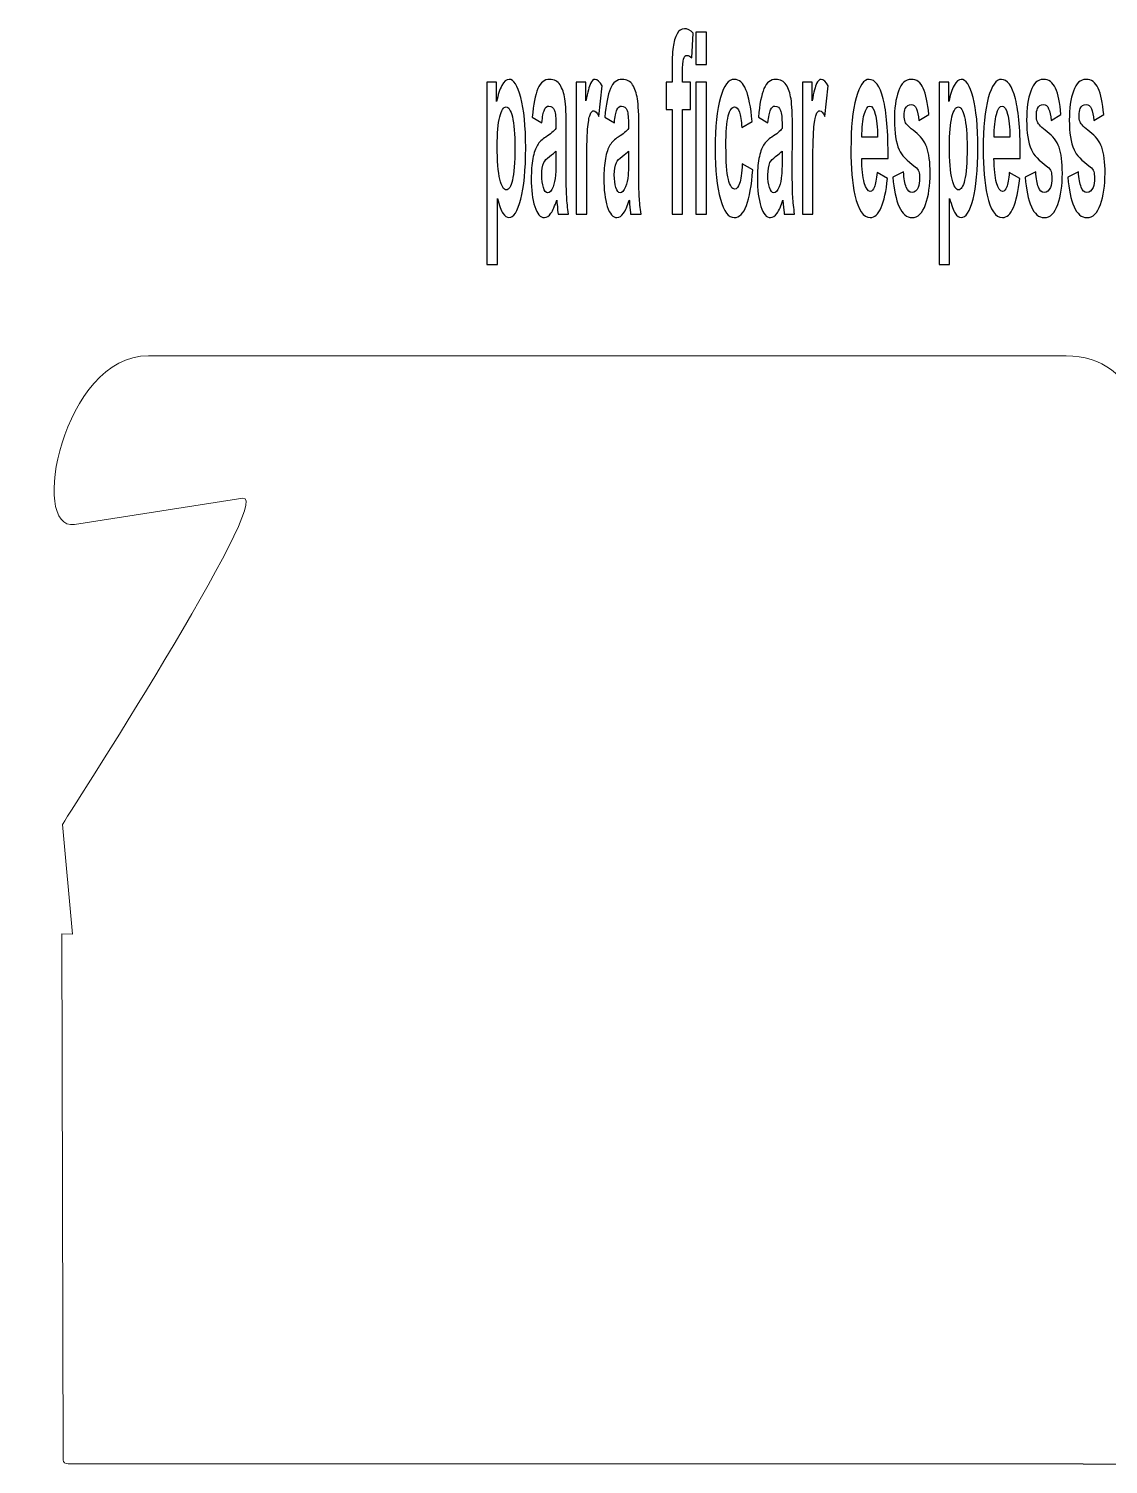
# Model space of a CAD drawing. Header units: millimetres. Extents: x -2444 to 3336, y -980 to 1690.
# Drawn here: x -1918 to -1577.1, y -67.5 to 385.9 of the extents above; entities that cross this region are included whole.
import ezdxf

# ---------------------------------------------------------------- set-up
doc = ezdxf.new("R2010")
doc.units = ezdxf.units.MM
doc.header["$MEASUREMENT"] = 0
doc.layers.add('Camada 1', color=7, linetype='Continuous')

msp = doc.modelspace()

# ---------------------------------------------------------------- linework, layer by layer
at = {"layer": 'Camada 1', "color": 242}
for points, knots in [([(-1716.71, 369.0158), (-1716.71, 369.0158), (-1714.8681, 369.0158), (-1714.8681, 369.0158), (-1714.8681, 369.0158), (-1714.8681, 369.0158), (-1714.8681, 372.165), (-1714.8681, 372.165), (-1714.8681, 372.165), (-1714.8681, 375.6759), (-1714.755, 378.3024), (-1714.5288, 380.031), (-1714.5288, 380.031), (-1714.3026, 381.7731), (-1713.8866, 383.1801), (-1713.2807, 384.2655), (-1713.2807, 384.2655), (-1712.6708, 385.351), (-1711.9033, 385.9004), (-1710.9743, 385.9004), (-1710.9743, 385.9004), (-1710.0251, 385.9004), (-1709.092, 385.418), (-1708.1791, 384.4531), (-1708.1791, 384.4531), (-1708.1791, 384.4531), (-1708.6033, 376.7345), (-1708.6033, 376.7345), (-1708.6033, 376.7345), (-1709.1445, 377.2169), (-1709.6656, 377.4581), (-1710.1665, 377.4581), (-1710.1665, 377.4581), (-1710.6592, 377.4581), (-1711.0106, 377.0829), (-1711.2247, 376.3325), (-1711.2247, 376.3325), (-1711.4388, 375.5821), (-1711.5479, 374.1348), (-1711.5479, 371.9907), (-1711.5479, 371.9907), (-1711.5479, 371.9907), (-1711.5479, 369.0158), (-1711.5479, 369.0158), (-1711.5479, 369.0158), (-1711.5479, 369.0158), (-1709.0516, 369.0158), (-1709.0516, 369.0158), (-1709.0516, 369.0158), (-1709.0516, 369.0158), (-1709.0516, 360.3324), (-1709.0516, 360.3324), (-1709.0516, 360.3324), (-1709.0516, 360.3324), (-1711.5479, 360.3324), (-1711.5479, 360.3324), (-1711.5479, 360.3324), (-1711.5479, 360.3324), (-1711.5479, 327.2869), (-1711.5479, 327.2869), (-1711.5479, 327.2869), (-1711.5479, 327.2869), (-1714.8681, 327.2869), (-1714.8681, 327.2869), (-1714.8681, 327.2869), (-1714.8681, 327.2869), (-1714.8681, 360.3324), (-1714.8681, 360.3324), (-1714.8681, 360.3324), (-1714.8681, 360.3324), (-1716.71, 360.3324), (-1716.71, 360.3324), (-1716.71, 360.3324), (-1716.71, 360.3324), (-1716.71, 369.0158), (-1716.71, 369.0158)], [0, 0, 0, 0, 0.05, 0.05, 0.05, 0.05, 0.1, 0.1, 0.1, 0.1, 0.15, 0.15, 0.15, 0.15, 0.2, 0.2, 0.2, 0.2, 0.25, 0.25, 0.25, 0.25, 0.3, 0.3, 0.3, 0.3, 0.35, 0.35, 0.35, 0.35, 0.4, 0.4, 0.4, 0.4, 0.45, 0.45, 0.45, 0.45, 0.5, 0.5, 0.5, 0.5, 0.55, 0.55, 0.55, 0.55, 0.6, 0.6, 0.6, 0.6, 0.65, 0.65, 0.65, 0.65, 0.7, 0.7, 0.7, 0.7, 0.75, 0.75, 0.75, 0.75, 0.8, 0.8, 0.8, 0.8, 0.85, 0.85, 0.85, 0.85, 0.9, 0.9, 0.9, 0.9, 1, 1, 1, 1]), ([(-1707.3067, 374.644), (-1707.3067, 374.644), (-1707.3067, 384.8552), (-1707.3067, 384.8552), (-1707.3067, 384.8552), (-1707.3067, 384.8552), (-1703.9864, 384.8552), (-1703.9864, 384.8552), (-1703.9864, 384.8552), (-1703.9864, 384.8552), (-1703.9864, 374.644), (-1703.9864, 374.644), (-1703.9864, 374.644), (-1703.9864, 374.644), (-1707.3067, 374.644), (-1707.3067, 374.644)], [0, 0, 0, 0, 0.2, 0.2, 0.2, 0.2, 0.4, 0.4, 0.4, 0.4, 0.6, 0.6, 0.6, 0.6, 1, 1, 1, 1]), ([(-1773.352, 369.0158), (-1773.352, 369.0158), (-1770.2499, 369.0158), (-1770.2499, 369.0158), (-1770.2499, 369.0158), (-1770.2499, 369.0158), (-1770.2499, 362.8919), (-1770.2499, 362.8919), (-1770.2499, 362.8919), (-1769.846, 364.9823), (-1769.3047, 366.6708), (-1768.618, 367.9706), (-1768.618, 367.9706), (-1767.9314, 369.2571), (-1767.168, 369.9003), (-1766.3319, 369.9003), (-1766.3319, 369.9003), (-1764.8737, 369.9003), (-1763.6337, 367.9974), (-1762.6158, 364.1917), (-1762.6158, 364.1917), (-1761.5979, 360.3994), (-1761.0889, 355.0928), (-1761.0889, 348.3122), (-1761.0889, 348.3122), (-1761.0889, 341.3306), (-1761.6019, 335.9168), (-1762.6279, 332.0441), (-1762.6279, 332.0441), (-1763.6538, 328.1713), (-1764.8979, 326.2417), (-1766.3601, 326.2417), (-1766.3601, 326.2417), (-1767.0549, 326.2417), (-1767.685, 326.6973), (-1768.2505, 327.6219), (-1768.2505, 327.6219), (-1768.8119, 328.5331), (-1769.4097, 330.101), (-1770.0318, 332.3255), (-1770.0318, 332.3255), (-1770.0318, 332.3255), (-1770.0318, 311.4476), (-1770.0318, 311.4476), (-1770.0318, 311.4476), (-1770.0318, 311.4476), (-1773.352, 311.4476), (-1773.352, 311.4476), (-1773.352, 311.4476), (-1773.352, 311.4476), (-1773.352, 369.0158), (-1773.352, 369.0158)], [0, 0, 0, 0, 0.07142857, 0.07142857, 0.07142857, 0.07142857, 0.14285714, 0.14285714, 0.14285714, 0.14285714, 0.21428571, 0.21428571, 0.21428571, 0.21428571, 0.28571429, 0.28571429, 0.28571429, 0.28571429, 0.35714286, 0.35714286, 0.35714286, 0.35714286, 0.42857143, 0.42857143, 0.42857143, 0.42857143, 0.5, 0.5, 0.5, 0.5, 0.57142857, 0.57142857, 0.57142857, 0.57142857, 0.64285714, 0.64285714, 0.64285714, 0.64285714, 0.71428571, 0.71428571, 0.71428571, 0.71428571, 0.78571429, 0.78571429, 0.78571429, 0.78571429, 0.85714286, 0.85714286, 0.85714286, 0.85714286, 1, 1, 1, 1]), ([(-1755.9793, 356.1514), (-1755.9793, 356.1514), (-1758.9845, 357.9203), (-1758.9845, 357.9203), (-1758.9845, 357.9203), (-1758.6452, 361.994), (-1758.0595, 365.0091), (-1757.2315, 366.9656), (-1757.2315, 366.9656), (-1756.4034, 368.922), (-1755.1715, 369.9003), (-1753.5396, 369.9003), (-1753.5396, 369.9003), (-1752.0572, 369.9003), (-1750.9505, 369.3241), (-1750.2234, 368.1582), (-1750.2234, 368.1582), (-1749.5004, 366.9924), (-1748.9874, 365.5183), (-1748.6926, 363.7227), (-1748.6926, 363.7227), (-1748.3977, 361.927), (-1748.2482, 358.6439), (-1748.2482, 353.8466), (-1748.2482, 353.8466), (-1748.2482, 353.8466), (-1748.2967, 340.9821), (-1748.2967, 340.9821), (-1748.2967, 340.9821), (-1748.2967, 337.3238), (-1748.2442, 334.6169), (-1748.1392, 332.8749), (-1748.1392, 332.8749), (-1748.0342, 331.1328), (-1747.8362, 329.2702), (-1747.5454, 327.2869), (-1747.5454, 327.2869), (-1747.5454, 327.2869), (-1750.8414, 327.2869), (-1750.8414, 327.2869), (-1750.8414, 327.2869), (-1750.9262, 328.0105), (-1751.0353, 329.0826), (-1751.1605, 330.503), (-1751.1605, 330.503), (-1751.213, 331.1596), (-1751.2534, 331.5884), (-1751.2776, 331.7894), (-1751.2776, 331.7894), (-1751.8431, 329.9402), (-1752.449, 328.5599), (-1753.0953, 327.6353), (-1753.0953, 327.6353), (-1753.7416, 326.7107), (-1754.4283, 326.2417), (-1755.1594, 326.2417), (-1755.1594, 326.2417), (-1756.4479, 326.2417), (-1757.4657, 327.4075), (-1758.209, 329.7392), (-1758.209, 329.7392), (-1758.9522, 332.0575), (-1759.3238, 335.0055), (-1759.3238, 338.5701), (-1759.3238, 338.5701), (-1759.3238, 340.9151), (-1759.1541, 343.019), (-1758.8149, 344.8683), (-1758.8149, 344.8683), (-1758.4755, 346.7041), (-1758.003, 348.1246), (-1757.389, 349.1028), (-1757.389, 349.1028), (-1756.7791, 350.081), (-1755.8985, 350.9387), (-1754.7473, 351.6757), (-1754.7473, 351.6757), (-1753.1963, 352.6405), (-1752.1178, 353.5517), (-1751.52, 354.3826), (-1751.52, 354.3826), (-1751.52, 354.3826), (-1751.52, 355.4948), (-1751.52, 355.4948), (-1751.52, 355.4948), (-1751.52, 357.6389), (-1751.6775, 359.1665), (-1751.9926, 360.0912), (-1751.9926, 360.0912), (-1752.3117, 361.0024), (-1752.9095, 361.458), (-1753.786, 361.458), (-1753.786, 361.458), (-1754.3798, 361.458), (-1754.8402, 361.0694), (-1755.1715, 360.2788), (-1755.1715, 360.2788), (-1755.5067, 359.5015), (-1755.7733, 358.1213), (-1755.9793, 356.1514)], [0, 0, 0, 0, 0.03846154, 0.03846154, 0.03846154, 0.03846154, 0.07692308, 0.07692308, 0.07692308, 0.07692308, 0.11538462, 0.11538462, 0.11538462, 0.11538462, 0.15384615, 0.15384615, 0.15384615, 0.15384615, 0.19230769, 0.19230769, 0.19230769, 0.19230769, 0.23076923, 0.23076923, 0.23076923, 0.23076923, 0.26923077, 0.26923077, 0.26923077, 0.26923077, 0.30769231, 0.30769231, 0.30769231, 0.30769231, 0.34615385, 0.34615385, 0.34615385, 0.34615385, 0.38461538, 0.38461538, 0.38461538, 0.38461538, 0.42307692, 0.42307692, 0.42307692, 0.42307692, 0.46153846, 0.46153846, 0.46153846, 0.46153846, 0.5, 0.5, 0.5, 0.5, 0.53846154, 0.53846154, 0.53846154, 0.53846154, 0.57692308, 0.57692308, 0.57692308, 0.57692308, 0.61538462, 0.61538462, 0.61538462, 0.61538462, 0.65384615, 0.65384615, 0.65384615, 0.65384615, 0.69230769, 0.69230769, 0.69230769, 0.69230769, 0.73076923, 0.73076923, 0.73076923, 0.73076923, 0.76923077, 0.76923077, 0.76923077, 0.76923077, 0.80769231, 0.80769231, 0.80769231, 0.80769231, 0.84615385, 0.84615385, 0.84615385, 0.84615385, 0.88461538, 0.88461538, 0.88461538, 0.88461538, 0.92307692, 0.92307692, 0.92307692, 0.92307692, 1, 1, 1, 1]), ([(-1741.7976, 327.2869), (-1741.7976, 327.2869), (-1745.1178, 327.2869), (-1745.1178, 327.2869), (-1745.1178, 327.2869), (-1745.1178, 327.2869), (-1745.1178, 369.0158), (-1745.1178, 369.0158), (-1745.1178, 369.0158), (-1745.1178, 369.0158), (-1742.04, 369.0158), (-1742.04, 369.0158), (-1742.04, 369.0158), (-1742.04, 369.0158), (-1742.04, 363.0929), (-1742.04, 363.0929), (-1742.04, 363.0929), (-1741.5108, 365.8935), (-1741.0342, 367.7294), (-1740.6101, 368.6004), (-1740.6101, 368.6004), (-1740.186, 369.4715), (-1739.7053, 369.9003), (-1739.1681, 369.9003), (-1739.1681, 369.9003), (-1738.4087, 369.9003), (-1737.6776, 369.2035), (-1736.9748, 367.8232), (-1736.9748, 367.8232), (-1736.9748, 367.8232), (-1738.0048, 358.2017), (-1738.0048, 358.2017), (-1738.0048, 358.2017), (-1738.5662, 359.4077), (-1739.0873, 360.0108), (-1739.5679, 360.0108), (-1739.5679, 360.0108), (-1740.0365, 360.0108), (-1740.4323, 359.5819), (-1740.7555, 358.7377), (-1740.7555, 358.7377), (-1741.0786, 357.8801), (-1741.3331, 356.3524), (-1741.5189, 354.128), (-1741.5189, 354.128), (-1741.7047, 351.9035), (-1741.7976, 347.2401), (-1741.7976, 340.1513), (-1741.7976, 340.1513), (-1741.7976, 340.1513), (-1741.7976, 327.2869), (-1741.7976, 327.2869)], [0, 0, 0, 0, 0.07142857, 0.07142857, 0.07142857, 0.07142857, 0.14285714, 0.14285714, 0.14285714, 0.14285714, 0.21428571, 0.21428571, 0.21428571, 0.21428571, 0.28571429, 0.28571429, 0.28571429, 0.28571429, 0.35714286, 0.35714286, 0.35714286, 0.35714286, 0.42857143, 0.42857143, 0.42857143, 0.42857143, 0.5, 0.5, 0.5, 0.5, 0.57142857, 0.57142857, 0.57142857, 0.57142857, 0.64285714, 0.64285714, 0.64285714, 0.64285714, 0.71428571, 0.71428571, 0.71428571, 0.71428571, 0.78571429, 0.78571429, 0.78571429, 0.78571429, 0.85714286, 0.85714286, 0.85714286, 0.85714286, 1, 1, 1, 1]), ([(-1733.0688, 356.1514), (-1733.0688, 356.1514), (-1736.074, 357.9203), (-1736.074, 357.9203), (-1736.074, 357.9203), (-1735.7347, 361.994), (-1735.1491, 365.0091), (-1734.321, 366.9656), (-1734.321, 366.9656), (-1733.493, 368.922), (-1732.261, 369.9003), (-1730.6292, 369.9003), (-1730.6292, 369.9003), (-1729.1467, 369.9003), (-1728.04, 369.3241), (-1727.3129, 368.1582), (-1727.3129, 368.1582), (-1726.5899, 366.9924), (-1726.0769, 365.5183), (-1725.7821, 363.7227), (-1725.7821, 363.7227), (-1725.4872, 361.927), (-1725.3378, 358.6439), (-1725.3378, 353.8466), (-1725.3378, 353.8466), (-1725.3378, 353.8466), (-1725.3862, 340.9821), (-1725.3862, 340.9821), (-1725.3862, 340.9821), (-1725.3862, 337.3238), (-1725.3337, 334.6169), (-1725.2287, 332.8749), (-1725.2287, 332.8749), (-1725.1237, 331.1328), (-1724.9258, 329.2702), (-1724.6349, 327.2869), (-1724.6349, 327.2869), (-1724.6349, 327.2869), (-1727.9309, 327.2869), (-1727.9309, 327.2869), (-1727.9309, 327.2869), (-1728.0158, 328.0105), (-1728.1248, 329.0826), (-1728.25, 330.503), (-1728.25, 330.503), (-1728.3025, 331.1596), (-1728.3429, 331.5884), (-1728.3672, 331.7894), (-1728.3672, 331.7894), (-1728.9327, 329.9402), (-1729.5386, 328.5599), (-1730.1848, 327.6353), (-1730.1848, 327.6353), (-1730.8311, 326.7107), (-1731.5178, 326.2417), (-1732.2489, 326.2417), (-1732.2489, 326.2417), (-1733.5374, 326.2417), (-1734.5553, 327.4075), (-1735.2985, 329.7392), (-1735.2985, 329.7392), (-1736.0417, 332.0575), (-1736.4133, 335.0055), (-1736.4133, 338.5701), (-1736.4133, 338.5701), (-1736.4133, 340.9151), (-1736.2437, 343.019), (-1735.9044, 344.8683), (-1735.9044, 344.8683), (-1735.5651, 346.7041), (-1735.0925, 348.1246), (-1734.4785, 349.1028), (-1734.4785, 349.1028), (-1733.8686, 350.081), (-1732.988, 350.9387), (-1731.8369, 351.6757), (-1731.8369, 351.6757), (-1730.2858, 352.6405), (-1729.2073, 353.5517), (-1728.6095, 354.3826), (-1728.6095, 354.3826), (-1728.6095, 354.3826), (-1728.6095, 355.4948), (-1728.6095, 355.4948), (-1728.6095, 355.4948), (-1728.6095, 357.6389), (-1728.7671, 359.1665), (-1729.0821, 360.0912), (-1729.0821, 360.0912), (-1729.4012, 361.0024), (-1729.999, 361.458), (-1730.8755, 361.458), (-1730.8755, 361.458), (-1731.4693, 361.458), (-1731.9298, 361.0694), (-1732.261, 360.2788), (-1732.261, 360.2788), (-1732.5963, 359.5015), (-1732.8628, 358.1213), (-1733.0688, 356.1514)], [0, 0, 0, 0, 0.03846154, 0.03846154, 0.03846154, 0.03846154, 0.07692308, 0.07692308, 0.07692308, 0.07692308, 0.11538462, 0.11538462, 0.11538462, 0.11538462, 0.15384615, 0.15384615, 0.15384615, 0.15384615, 0.19230769, 0.19230769, 0.19230769, 0.19230769, 0.23076923, 0.23076923, 0.23076923, 0.23076923, 0.26923077, 0.26923077, 0.26923077, 0.26923077, 0.30769231, 0.30769231, 0.30769231, 0.30769231, 0.34615385, 0.34615385, 0.34615385, 0.34615385, 0.38461538, 0.38461538, 0.38461538, 0.38461538, 0.42307692, 0.42307692, 0.42307692, 0.42307692, 0.46153846, 0.46153846, 0.46153846, 0.46153846, 0.5, 0.5, 0.5, 0.5, 0.53846154, 0.53846154, 0.53846154, 0.53846154, 0.57692308, 0.57692308, 0.57692308, 0.57692308, 0.61538462, 0.61538462, 0.61538462, 0.61538462, 0.65384615, 0.65384615, 0.65384615, 0.65384615, 0.69230769, 0.69230769, 0.69230769, 0.69230769, 0.73076923, 0.73076923, 0.73076923, 0.73076923, 0.76923077, 0.76923077, 0.76923077, 0.76923077, 0.80769231, 0.80769231, 0.80769231, 0.80769231, 0.84615385, 0.84615385, 0.84615385, 0.84615385, 0.88461538, 0.88461538, 0.88461538, 0.88461538, 0.92307692, 0.92307692, 0.92307692, 0.92307692, 1, 1, 1, 1]), ([(-1707.3067, 327.2869), (-1707.3067, 327.2869), (-1707.3067, 369.0158), (-1707.3067, 369.0158), (-1707.3067, 369.0158), (-1707.3067, 369.0158), (-1703.9864, 369.0158), (-1703.9864, 369.0158), (-1703.9864, 369.0158), (-1703.9864, 369.0158), (-1703.9864, 327.2869), (-1703.9864, 327.2869), (-1703.9864, 327.2869), (-1703.9864, 327.2869), (-1707.3067, 327.2869), (-1707.3067, 327.2869)], [0, 0, 0, 0, 0.2, 0.2, 0.2, 0.2, 0.4, 0.4, 0.4, 0.4, 0.6, 0.6, 0.6, 0.6, 1, 1, 1, 1]), ([(-1689.5704, 356.6338), (-1689.5704, 356.6338), (-1692.8422, 354.7042), (-1692.8422, 354.7042), (-1692.8422, 354.7042), (-1692.9513, 356.8617), (-1693.2017, 358.4831), (-1693.5935, 359.5819), (-1693.5935, 359.5819), (-1693.9853, 360.6674), (-1694.4902, 361.2168), (-1695.1122, 361.2168), (-1695.1122, 361.2168), (-1695.9403, 361.2168), (-1696.6027, 360.2654), (-1697.0955, 358.3625), (-1697.0955, 358.3625), (-1697.5883, 356.4596), (-1697.8347, 353.2837), (-1697.8347, 348.8214), (-1697.8347, 348.8214), (-1697.8347, 343.8632), (-1697.5843, 340.3657), (-1697.0834, 338.3155), (-1697.0834, 338.3155), (-1696.5825, 336.2652), (-1695.912, 335.2468), (-1695.0719, 335.2468), (-1695.0719, 335.2468), (-1694.4418, 335.2468), (-1693.9247, 335.8498), (-1693.5248, 337.0424), (-1693.5248, 337.0424), (-1693.1209, 338.2351), (-1692.8382, 340.2853), (-1692.6726, 343.2066), (-1692.6726, 343.2066), (-1692.6726, 343.2066), (-1689.4008, 341.3574), (-1689.4008, 341.3574), (-1689.4008, 341.3574), (-1689.7401, 336.3724), (-1690.3904, 332.6069), (-1691.3517, 330.0608), (-1691.3517, 330.0608), (-1692.3131, 327.5147), (-1693.6016, 326.2417), (-1695.2213, 326.2417), (-1695.2213, 326.2417), (-1697.0551, 326.2417), (-1698.5214, 328.1713), (-1699.6119, 332.0173), (-1699.6119, 332.0173), (-1700.7066, 335.8766), (-1701.2519, 341.21), (-1701.2519, 348.0308), (-1701.2519, 348.0308), (-1701.2519, 354.932), (-1700.7025, 360.2922), (-1699.6079, 364.1381), (-1699.6079, 364.1381), (-1698.5133, 367.984), (-1697.0309, 369.9003), (-1695.1607, 369.9003), (-1695.1607, 369.9003), (-1693.6339, 369.9003), (-1692.4181, 368.8014), (-1691.5133, 366.6172), (-1691.5133, 366.6172), (-1690.6125, 364.4329), (-1689.9663, 361.1096), (-1689.5704, 356.6338)], [0, 0, 0, 0, 0.05263158, 0.05263158, 0.05263158, 0.05263158, 0.10526316, 0.10526316, 0.10526316, 0.10526316, 0.15789474, 0.15789474, 0.15789474, 0.15789474, 0.21052632, 0.21052632, 0.21052632, 0.21052632, 0.26315789, 0.26315789, 0.26315789, 0.26315789, 0.31578947, 0.31578947, 0.31578947, 0.31578947, 0.36842105, 0.36842105, 0.36842105, 0.36842105, 0.42105263, 0.42105263, 0.42105263, 0.42105263, 0.47368421, 0.47368421, 0.47368421, 0.47368421, 0.52631579, 0.52631579, 0.52631579, 0.52631579, 0.57894737, 0.57894737, 0.57894737, 0.57894737, 0.63157895, 0.63157895, 0.63157895, 0.63157895, 0.68421053, 0.68421053, 0.68421053, 0.68421053, 0.73684211, 0.73684211, 0.73684211, 0.73684211, 0.78947368, 0.78947368, 0.78947368, 0.78947368, 0.84210526, 0.84210526, 0.84210526, 0.84210526, 0.89473684, 0.89473684, 0.89473684, 0.89473684, 1, 1, 1, 1]), ([(-1684.5739, 356.1514), (-1684.5739, 356.1514), (-1687.5791, 357.9203), (-1687.5791, 357.9203), (-1687.5791, 357.9203), (-1687.2398, 361.994), (-1686.6541, 365.0091), (-1685.8261, 366.9656), (-1685.8261, 366.9656), (-1684.998, 368.922), (-1683.7661, 369.9003), (-1682.1342, 369.9003), (-1682.1342, 369.9003), (-1680.6518, 369.9003), (-1679.5451, 369.3241), (-1678.818, 368.1582), (-1678.818, 368.1582), (-1678.095, 366.9924), (-1677.582, 365.5183), (-1677.2872, 363.7227), (-1677.2872, 363.7227), (-1676.9923, 361.927), (-1676.8428, 358.6439), (-1676.8428, 353.8466), (-1676.8428, 353.8466), (-1676.8428, 353.8466), (-1676.8913, 340.9821), (-1676.8913, 340.9821), (-1676.8913, 340.9821), (-1676.8913, 337.3238), (-1676.8388, 334.6169), (-1676.7338, 332.8749), (-1676.7338, 332.8749), (-1676.6288, 331.1328), (-1676.4309, 329.2702), (-1676.14, 327.2869), (-1676.14, 327.2869), (-1676.14, 327.2869), (-1679.436, 327.2869), (-1679.436, 327.2869), (-1679.436, 327.2869), (-1679.5209, 328.0105), (-1679.6299, 329.0826), (-1679.7551, 330.503), (-1679.7551, 330.503), (-1679.8076, 331.1596), (-1679.848, 331.5884), (-1679.8723, 331.7894), (-1679.8723, 331.7894), (-1680.4378, 329.9402), (-1681.0437, 328.5599), (-1681.6899, 327.6353), (-1681.6899, 327.6353), (-1682.3362, 326.7107), (-1683.0229, 326.2417), (-1683.754, 326.2417), (-1683.754, 326.2417), (-1685.0425, 326.2417), (-1686.0604, 327.4075), (-1686.8036, 329.7392), (-1686.8036, 329.7392), (-1687.5468, 332.0575), (-1687.9184, 335.0055), (-1687.9184, 338.5701), (-1687.9184, 338.5701), (-1687.9184, 340.9151), (-1687.7488, 343.019), (-1687.4095, 344.8683), (-1687.4095, 344.8683), (-1687.0702, 346.7041), (-1686.5976, 348.1246), (-1685.9836, 349.1028), (-1685.9836, 349.1028), (-1685.3737, 350.081), (-1684.4931, 350.9387), (-1683.342, 351.6757), (-1683.342, 351.6757), (-1681.7909, 352.6405), (-1680.7124, 353.5517), (-1680.1146, 354.3826), (-1680.1146, 354.3826), (-1680.1146, 354.3826), (-1680.1146, 355.4948), (-1680.1146, 355.4948), (-1680.1146, 355.4948), (-1680.1146, 357.6389), (-1680.2722, 359.1665), (-1680.5872, 360.0912), (-1680.5872, 360.0912), (-1680.9063, 361.0024), (-1681.5041, 361.458), (-1682.3806, 361.458), (-1682.3806, 361.458), (-1682.9744, 361.458), (-1683.4349, 361.0694), (-1683.7661, 360.2788), (-1683.7661, 360.2788), (-1684.1013, 359.5015), (-1684.3679, 358.1213), (-1684.5739, 356.1514)], [0, 0, 0, 0, 0.03846154, 0.03846154, 0.03846154, 0.03846154, 0.07692308, 0.07692308, 0.07692308, 0.07692308, 0.11538462, 0.11538462, 0.11538462, 0.11538462, 0.15384615, 0.15384615, 0.15384615, 0.15384615, 0.19230769, 0.19230769, 0.19230769, 0.19230769, 0.23076923, 0.23076923, 0.23076923, 0.23076923, 0.26923077, 0.26923077, 0.26923077, 0.26923077, 0.30769231, 0.30769231, 0.30769231, 0.30769231, 0.34615385, 0.34615385, 0.34615385, 0.34615385, 0.38461538, 0.38461538, 0.38461538, 0.38461538, 0.42307692, 0.42307692, 0.42307692, 0.42307692, 0.46153846, 0.46153846, 0.46153846, 0.46153846, 0.5, 0.5, 0.5, 0.5, 0.53846154, 0.53846154, 0.53846154, 0.53846154, 0.57692308, 0.57692308, 0.57692308, 0.57692308, 0.61538462, 0.61538462, 0.61538462, 0.61538462, 0.65384615, 0.65384615, 0.65384615, 0.65384615, 0.69230769, 0.69230769, 0.69230769, 0.69230769, 0.73076923, 0.73076923, 0.73076923, 0.73076923, 0.76923077, 0.76923077, 0.76923077, 0.76923077, 0.80769231, 0.80769231, 0.80769231, 0.80769231, 0.84615385, 0.84615385, 0.84615385, 0.84615385, 0.88461538, 0.88461538, 0.88461538, 0.88461538, 0.92307692, 0.92307692, 0.92307692, 0.92307692, 1, 1, 1, 1]), ([(-1670.3922, 327.2869), (-1670.3922, 327.2869), (-1673.7125, 327.2869), (-1673.7125, 327.2869), (-1673.7125, 327.2869), (-1673.7125, 327.2869), (-1673.7125, 369.0158), (-1673.7125, 369.0158), (-1673.7125, 369.0158), (-1673.7125, 369.0158), (-1670.6346, 369.0158), (-1670.6346, 369.0158), (-1670.6346, 369.0158), (-1670.6346, 369.0158), (-1670.6346, 363.0929), (-1670.6346, 363.0929), (-1670.6346, 363.0929), (-1670.1054, 365.8935), (-1669.6288, 367.7294), (-1669.2047, 368.6004), (-1669.2047, 368.6004), (-1668.7806, 369.4715), (-1668.2999, 369.9003), (-1667.7627, 369.9003), (-1667.7627, 369.9003), (-1667.0033, 369.9003), (-1666.2722, 369.2035), (-1665.5694, 367.8232), (-1665.5694, 367.8232), (-1665.5694, 367.8232), (-1666.5994, 358.2017), (-1666.5994, 358.2017), (-1666.5994, 358.2017), (-1667.1608, 359.4077), (-1667.6819, 360.0108), (-1668.1626, 360.0108), (-1668.1626, 360.0108), (-1668.6311, 360.0108), (-1669.027, 359.5819), (-1669.3501, 358.7377), (-1669.3501, 358.7377), (-1669.6732, 357.8801), (-1669.9277, 356.3524), (-1670.1135, 354.128), (-1670.1135, 354.128), (-1670.2993, 351.9035), (-1670.3922, 347.2401), (-1670.3922, 340.1513), (-1670.3922, 340.1513), (-1670.3922, 340.1513), (-1670.3922, 327.2869), (-1670.3922, 327.2869)], [0, 0, 0, 0, 0.07142857, 0.07142857, 0.07142857, 0.07142857, 0.14285714, 0.14285714, 0.14285714, 0.14285714, 0.21428571, 0.21428571, 0.21428571, 0.21428571, 0.28571429, 0.28571429, 0.28571429, 0.28571429, 0.35714286, 0.35714286, 0.35714286, 0.35714286, 0.42857143, 0.42857143, 0.42857143, 0.42857143, 0.5, 0.5, 0.5, 0.5, 0.57142857, 0.57142857, 0.57142857, 0.57142857, 0.64285714, 0.64285714, 0.64285714, 0.64285714, 0.71428571, 0.71428571, 0.71428571, 0.71428571, 0.78571429, 0.78571429, 0.78571429, 0.78571429, 0.85714286, 0.85714286, 0.85714286, 0.85714286, 1, 1, 1, 1]), ([(-1650.1315, 340.4729), (-1650.1315, 340.4729), (-1646.8112, 338.6237), (-1646.8112, 338.6237), (-1646.8112, 338.6237), (-1647.2353, 334.5901), (-1647.9099, 331.5214), (-1648.8268, 329.4042), (-1648.8268, 329.4042), (-1649.7478, 327.3003), (-1650.8989, 326.2417), (-1652.2763, 326.2417), (-1652.2763, 326.2417), (-1654.4615, 326.2417), (-1656.0813, 328.6135), (-1657.1274, 333.3573), (-1657.1274, 333.3573), (-1657.9555, 337.163), (-1658.3715, 341.9604), (-1658.3715, 347.7628), (-1658.3715, 347.7628), (-1658.3715, 354.6774), (-1657.8262, 360.1046), (-1656.7396, 364.0175), (-1656.7396, 364.0175), (-1655.6531, 367.9438), (-1654.2757, 369.9003), (-1652.6116, 369.9003), (-1652.6116, 369.9003), (-1650.7454, 369.9003), (-1649.2711, 367.85), (-1648.1886, 363.7495), (-1648.1886, 363.7495), (-1647.1101, 359.6489), (-1646.5931, 353.3641), (-1646.6416, 344.8951), (-1646.6416, 344.8951), (-1646.6416, 344.8951), (-1654.9543, 344.8951), (-1654.9543, 344.8951), (-1654.9543, 344.8951), (-1654.9301, 341.6254), (-1654.6635, 339.0793), (-1654.1505, 337.2568), (-1654.1505, 337.2568), (-1653.6416, 335.4344), (-1653.0034, 334.5231), (-1652.244, 334.5231), (-1652.244, 334.5231), (-1651.7229, 334.5231), (-1651.2867, 334.9921), (-1650.9353, 335.9302), (-1650.9353, 335.9302), (-1650.5798, 336.8682), (-1650.3133, 338.3825), (-1650.1315, 340.4729)], [0, 0, 0, 0, 0.06666667, 0.06666667, 0.06666667, 0.06666667, 0.13333333, 0.13333333, 0.13333333, 0.13333333, 0.2, 0.2, 0.2, 0.2, 0.26666667, 0.26666667, 0.26666667, 0.26666667, 0.33333333, 0.33333333, 0.33333333, 0.33333333, 0.4, 0.4, 0.4, 0.4, 0.46666667, 0.46666667, 0.46666667, 0.46666667, 0.53333333, 0.53333333, 0.53333333, 0.53333333, 0.6, 0.6, 0.6, 0.6, 0.66666667, 0.66666667, 0.66666667, 0.66666667, 0.73333333, 0.73333333, 0.73333333, 0.73333333, 0.8, 0.8, 0.8, 0.8, 0.86666667, 0.86666667, 0.86666667, 0.86666667, 1, 1, 1, 1]), ([(-1645.1107, 339.0257), (-1645.1107, 339.0257), (-1641.7663, 340.7141), (-1641.7663, 340.7141), (-1641.7663, 340.7141), (-1641.6249, 338.5835), (-1641.3381, 336.962), (-1640.9019, 335.8632), (-1640.9019, 335.8632), (-1640.4696, 334.7509), (-1639.8597, 334.2015), (-1639.0802, 334.2015), (-1639.0802, 334.2015), (-1638.2198, 334.2015), (-1637.5735, 334.7241), (-1637.1373, 335.7694), (-1637.1373, 335.7694), (-1636.8465, 336.5064), (-1636.7011, 337.498), (-1636.7011, 338.7309), (-1636.7011, 338.7309), (-1636.7011, 339.5617), (-1636.7818, 340.2585), (-1636.9394, 340.8079), (-1636.9394, 340.8079), (-1637.105, 341.3306), (-1637.4766, 341.8264), (-1638.0502, 342.2686), (-1638.0502, 342.2686), (-1640.7363, 344.2384), (-1642.4368, 346.0341), (-1643.1557, 347.6556), (-1643.1557, 347.6556), (-1644.1534, 349.9202), (-1644.6503, 353.0559), (-1644.6503, 357.0627), (-1644.6503, 357.0627), (-1644.6503, 360.6942), (-1644.218, 363.7361), (-1643.3577, 366.2018), (-1643.3577, 366.2018), (-1642.4974, 368.6674), (-1641.1644, 369.9003), (-1639.3589, 369.9003), (-1639.3589, 369.9003), (-1637.6382, 369.9003), (-1636.3577, 368.9622), (-1635.5216, 367.0996), (-1635.5216, 367.0996), (-1634.6855, 365.2235), (-1634.1079, 362.463), (-1633.7928, 358.8047), (-1633.7928, 358.8047), (-1633.7928, 358.8047), (-1636.9192, 356.8751), (-1636.9192, 356.8751), (-1636.9192, 356.8751), (-1637.0525, 358.5099), (-1637.311, 359.7696), (-1637.6866, 360.6406), (-1637.6866, 360.6406), (-1638.0623, 361.5116), (-1638.5995, 361.9404), (-1639.2983, 361.9404), (-1639.2983, 361.9404), (-1640.1788, 361.9404), (-1640.809, 361.5384), (-1641.1927, 360.721), (-1641.1927, 360.721), (-1641.4471, 360.1448), (-1641.5724, 359.3943), (-1641.5724, 358.4831), (-1641.5724, 358.4831), (-1641.5724, 357.6925), (-1641.4633, 357.0225), (-1641.2411, 356.473), (-1641.2411, 356.473), (-1640.9382, 355.736), (-1639.9001, 354.7042), (-1638.1229, 353.3641), (-1638.1229, 353.3641), (-1636.3456, 352.0241), (-1635.1056, 350.3892), (-1634.4027, 348.4462), (-1634.4027, 348.4462), (-1633.704, 346.4897), (-1633.3566, 343.7426), (-1633.3566, 340.2317), (-1633.3566, 340.2317), (-1633.3566, 336.4126), (-1633.8372, 333.1161), (-1634.8026, 330.369), (-1634.8026, 330.369), (-1635.764, 327.6219), (-1637.1898, 326.2417), (-1639.0802, 326.2417), (-1639.0802, 326.2417), (-1640.7928, 326.2417), (-1642.15, 327.3941), (-1643.1517, 329.6856), (-1643.1517, 329.6856), (-1644.1494, 331.9771), (-1644.8037, 335.086), (-1645.1107, 339.0257)], [0, 0, 0, 0, 0.03703704, 0.03703704, 0.03703704, 0.03703704, 0.07407407, 0.07407407, 0.07407407, 0.07407407, 0.11111111, 0.11111111, 0.11111111, 0.11111111, 0.14814815, 0.14814815, 0.14814815, 0.14814815, 0.18518519, 0.18518519, 0.18518519, 0.18518519, 0.22222222, 0.22222222, 0.22222222, 0.22222222, 0.25925926, 0.25925926, 0.25925926, 0.25925926, 0.2962963, 0.2962963, 0.2962963, 0.2962963, 0.33333333, 0.33333333, 0.33333333, 0.33333333, 0.37037037, 0.37037037, 0.37037037, 0.37037037, 0.40740741, 0.40740741, 0.40740741, 0.40740741, 0.44444444, 0.44444444, 0.44444444, 0.44444444, 0.48148148, 0.48148148, 0.48148148, 0.48148148, 0.51851852, 0.51851852, 0.51851852, 0.51851852, 0.55555556, 0.55555556, 0.55555556, 0.55555556, 0.59259259, 0.59259259, 0.59259259, 0.59259259, 0.62962963, 0.62962963, 0.62962963, 0.62962963, 0.66666667, 0.66666667, 0.66666667, 0.66666667, 0.7037037, 0.7037037, 0.7037037, 0.7037037, 0.74074074, 0.74074074, 0.74074074, 0.74074074, 0.77777778, 0.77777778, 0.77777778, 0.77777778, 0.81481481, 0.81481481, 0.81481481, 0.81481481, 0.85185185, 0.85185185, 0.85185185, 0.85185185, 0.88888889, 0.88888889, 0.88888889, 0.88888889, 0.92592593, 0.92592593, 0.92592593, 0.92592593, 1, 1, 1, 1]), ([(-1630.5413, 369.0158), (-1630.5413, 369.0158), (-1627.4391, 369.0158), (-1627.4391, 369.0158), (-1627.4391, 369.0158), (-1627.4391, 369.0158), (-1627.4391, 362.8919), (-1627.4391, 362.8919), (-1627.4391, 362.8919), (-1627.0352, 364.9823), (-1626.494, 366.6708), (-1625.8073, 367.9706), (-1625.8073, 367.9706), (-1625.1206, 369.2571), (-1624.3572, 369.9003), (-1623.5211, 369.9003), (-1623.5211, 369.9003), (-1622.0629, 369.9003), (-1620.8229, 367.9974), (-1619.805, 364.1917), (-1619.805, 364.1917), (-1618.7871, 360.3994), (-1618.2782, 355.0928), (-1618.2782, 348.3122), (-1618.2782, 348.3122), (-1618.2782, 341.3306), (-1618.7912, 335.9168), (-1619.8171, 332.0441), (-1619.8171, 332.0441), (-1620.8431, 328.1713), (-1622.0872, 326.2417), (-1623.5494, 326.2417), (-1623.5494, 326.2417), (-1624.2441, 326.2417), (-1624.8742, 326.6973), (-1625.4397, 327.6219), (-1625.4397, 327.6219), (-1626.0012, 328.5331), (-1626.599, 330.101), (-1627.221, 332.3255), (-1627.221, 332.3255), (-1627.221, 332.3255), (-1627.221, 311.4476), (-1627.221, 311.4476), (-1627.221, 311.4476), (-1627.221, 311.4476), (-1630.5413, 311.4476), (-1630.5413, 311.4476), (-1630.5413, 311.4476), (-1630.5413, 311.4476), (-1630.5413, 369.0158), (-1630.5413, 369.0158)], [0, 0, 0, 0, 0.07142857, 0.07142857, 0.07142857, 0.07142857, 0.14285714, 0.14285714, 0.14285714, 0.14285714, 0.21428571, 0.21428571, 0.21428571, 0.21428571, 0.28571429, 0.28571429, 0.28571429, 0.28571429, 0.35714286, 0.35714286, 0.35714286, 0.35714286, 0.42857143, 0.42857143, 0.42857143, 0.42857143, 0.5, 0.5, 0.5, 0.5, 0.57142857, 0.57142857, 0.57142857, 0.57142857, 0.64285714, 0.64285714, 0.64285714, 0.64285714, 0.71428571, 0.71428571, 0.71428571, 0.71428571, 0.78571429, 0.78571429, 0.78571429, 0.78571429, 0.85714286, 0.85714286, 0.85714286, 0.85714286, 1, 1, 1, 1]), ([(-1608.3699, 340.4729), (-1608.3699, 340.4729), (-1605.0497, 338.6237), (-1605.0497, 338.6237), (-1605.0497, 338.6237), (-1605.4738, 334.5901), (-1606.1484, 331.5214), (-1607.0653, 329.4042), (-1607.0653, 329.4042), (-1607.9862, 327.3003), (-1609.1374, 326.2417), (-1610.5148, 326.2417), (-1610.5148, 326.2417), (-1612.7, 326.2417), (-1614.3197, 328.6135), (-1615.3659, 333.3573), (-1615.3659, 333.3573), (-1616.1939, 337.163), (-1616.61, 341.9604), (-1616.61, 347.7628), (-1616.61, 347.7628), (-1616.61, 354.6774), (-1616.0647, 360.1046), (-1614.9781, 364.0175), (-1614.9781, 364.0175), (-1613.8916, 367.9438), (-1612.5142, 369.9003), (-1610.85, 369.9003), (-1610.85, 369.9003), (-1608.9839, 369.9003), (-1607.5096, 367.85), (-1606.4271, 363.7495), (-1606.4271, 363.7495), (-1605.3486, 359.6489), (-1604.8316, 353.3641), (-1604.8801, 344.8951), (-1604.8801, 344.8951), (-1604.8801, 344.8951), (-1613.1928, 344.8951), (-1613.1928, 344.8951), (-1613.1928, 344.8951), (-1613.1685, 341.6254), (-1612.902, 339.0793), (-1612.389, 337.2568), (-1612.389, 337.2568), (-1611.88, 335.4344), (-1611.2418, 334.5231), (-1610.4825, 334.5231), (-1610.4825, 334.5231), (-1609.9614, 334.5231), (-1609.5252, 334.9921), (-1609.1737, 335.9302), (-1609.1737, 335.9302), (-1608.8183, 336.8682), (-1608.5517, 338.3825), (-1608.3699, 340.4729)], [0, 0, 0, 0, 0.06666667, 0.06666667, 0.06666667, 0.06666667, 0.13333333, 0.13333333, 0.13333333, 0.13333333, 0.2, 0.2, 0.2, 0.2, 0.26666667, 0.26666667, 0.26666667, 0.26666667, 0.33333333, 0.33333333, 0.33333333, 0.33333333, 0.4, 0.4, 0.4, 0.4, 0.46666667, 0.46666667, 0.46666667, 0.46666667, 0.53333333, 0.53333333, 0.53333333, 0.53333333, 0.6, 0.6, 0.6, 0.6, 0.66666667, 0.66666667, 0.66666667, 0.66666667, 0.73333333, 0.73333333, 0.73333333, 0.73333333, 0.8, 0.8, 0.8, 0.8, 0.86666667, 0.86666667, 0.86666667, 0.86666667, 1, 1, 1, 1]), ([(-1603.3492, 339.0257), (-1603.3492, 339.0257), (-1600.0047, 340.7141), (-1600.0047, 340.7141), (-1600.0047, 340.7141), (-1599.8634, 338.5835), (-1599.5766, 336.962), (-1599.1403, 335.8632), (-1599.1403, 335.8632), (-1598.7081, 334.7509), (-1598.0982, 334.2015), (-1597.3186, 334.2015), (-1597.3186, 334.2015), (-1596.4583, 334.2015), (-1595.812, 334.7241), (-1595.3758, 335.7694), (-1595.3758, 335.7694), (-1595.085, 336.5064), (-1594.9395, 337.498), (-1594.9395, 338.7309), (-1594.9395, 338.7309), (-1594.9395, 339.5617), (-1595.0203, 340.2585), (-1595.1779, 340.8079), (-1595.1779, 340.8079), (-1595.3435, 341.3306), (-1595.7151, 341.8264), (-1596.2886, 342.2686), (-1596.2886, 342.2686), (-1598.9747, 344.2384), (-1600.6752, 346.0341), (-1601.3942, 347.6556), (-1601.3942, 347.6556), (-1602.3919, 349.9202), (-1602.8887, 353.0559), (-1602.8887, 357.0627), (-1602.8887, 357.0627), (-1602.8887, 360.6942), (-1602.4565, 363.7361), (-1601.5962, 366.2018), (-1601.5962, 366.2018), (-1600.7358, 368.6674), (-1599.4029, 369.9003), (-1597.5973, 369.9003), (-1597.5973, 369.9003), (-1595.8766, 369.9003), (-1594.5962, 368.9622), (-1593.7601, 367.0996), (-1593.7601, 367.0996), (-1592.924, 365.2235), (-1592.3464, 362.463), (-1592.0313, 358.8047), (-1592.0313, 358.8047), (-1592.0313, 358.8047), (-1595.1577, 356.8751), (-1595.1577, 356.8751), (-1595.1577, 356.8751), (-1595.291, 358.5099), (-1595.5495, 359.7696), (-1595.9251, 360.6406), (-1595.9251, 360.6406), (-1596.3008, 361.5116), (-1596.838, 361.9404), (-1597.5368, 361.9404), (-1597.5368, 361.9404), (-1598.4173, 361.9404), (-1599.0474, 361.5384), (-1599.4311, 360.721), (-1599.4311, 360.721), (-1599.6856, 360.1448), (-1599.8109, 359.3943), (-1599.8109, 358.4831), (-1599.8109, 358.4831), (-1599.8109, 357.6925), (-1599.7018, 357.0225), (-1599.4796, 356.473), (-1599.4796, 356.473), (-1599.1767, 355.736), (-1598.1386, 354.7042), (-1596.3613, 353.3641), (-1596.3613, 353.3641), (-1594.5841, 352.0241), (-1593.3441, 350.3892), (-1592.6412, 348.4462), (-1592.6412, 348.4462), (-1591.9424, 346.4897), (-1591.5951, 343.7426), (-1591.5951, 340.2317), (-1591.5951, 340.2317), (-1591.5951, 336.4126), (-1592.0757, 333.1161), (-1593.0411, 330.369), (-1593.0411, 330.369), (-1594.0024, 327.6219), (-1595.4283, 326.2417), (-1597.3186, 326.2417), (-1597.3186, 326.2417), (-1599.0313, 326.2417), (-1600.3884, 327.3941), (-1601.3902, 329.6856), (-1601.3902, 329.6856), (-1602.3879, 331.9771), (-1603.0422, 335.086), (-1603.3492, 339.0257)], [0, 0, 0, 0, 0.03703704, 0.03703704, 0.03703704, 0.03703704, 0.07407407, 0.07407407, 0.07407407, 0.07407407, 0.11111111, 0.11111111, 0.11111111, 0.11111111, 0.14814815, 0.14814815, 0.14814815, 0.14814815, 0.18518519, 0.18518519, 0.18518519, 0.18518519, 0.22222222, 0.22222222, 0.22222222, 0.22222222, 0.25925926, 0.25925926, 0.25925926, 0.25925926, 0.2962963, 0.2962963, 0.2962963, 0.2962963, 0.33333333, 0.33333333, 0.33333333, 0.33333333, 0.37037037, 0.37037037, 0.37037037, 0.37037037, 0.40740741, 0.40740741, 0.40740741, 0.40740741, 0.44444444, 0.44444444, 0.44444444, 0.44444444, 0.48148148, 0.48148148, 0.48148148, 0.48148148, 0.51851852, 0.51851852, 0.51851852, 0.51851852, 0.55555556, 0.55555556, 0.55555556, 0.55555556, 0.59259259, 0.59259259, 0.59259259, 0.59259259, 0.62962963, 0.62962963, 0.62962963, 0.62962963, 0.66666667, 0.66666667, 0.66666667, 0.66666667, 0.7037037, 0.7037037, 0.7037037, 0.7037037, 0.74074074, 0.74074074, 0.74074074, 0.74074074, 0.77777778, 0.77777778, 0.77777778, 0.77777778, 0.81481481, 0.81481481, 0.81481481, 0.81481481, 0.85185185, 0.85185185, 0.85185185, 0.85185185, 0.88888889, 0.88888889, 0.88888889, 0.88888889, 0.92592593, 0.92592593, 0.92592593, 0.92592593, 1, 1, 1, 1]), ([(-1589.8703, 339.0257), (-1589.8703, 339.0257), (-1586.5258, 340.7141), (-1586.5258, 340.7141), (-1586.5258, 340.7141), (-1586.3845, 338.5835), (-1586.0977, 336.962), (-1585.6615, 335.8632), (-1585.6615, 335.8632), (-1585.2292, 334.7509), (-1584.6193, 334.2015), (-1583.8398, 334.2015), (-1583.8398, 334.2015), (-1582.9794, 334.2015), (-1582.3331, 334.7241), (-1581.8969, 335.7694), (-1581.8969, 335.7694), (-1581.6061, 336.5064), (-1581.4606, 337.498), (-1581.4606, 338.7309), (-1581.4606, 338.7309), (-1581.4606, 339.5617), (-1581.5414, 340.2585), (-1581.699, 340.8079), (-1581.699, 340.8079), (-1581.8646, 341.3306), (-1582.2362, 341.8264), (-1582.8098, 342.2686), (-1582.8098, 342.2686), (-1585.4958, 344.2384), (-1587.1964, 346.0341), (-1587.9153, 347.6556), (-1587.9153, 347.6556), (-1588.913, 349.9202), (-1589.4099, 353.0559), (-1589.4099, 357.0627), (-1589.4099, 357.0627), (-1589.4099, 360.6942), (-1588.9776, 363.7361), (-1588.1173, 366.2018), (-1588.1173, 366.2018), (-1587.257, 368.6674), (-1585.924, 369.9003), (-1584.1185, 369.9003), (-1584.1185, 369.9003), (-1582.3977, 369.9003), (-1581.1173, 368.9622), (-1580.2812, 367.0996), (-1580.2812, 367.0996), (-1579.4451, 365.2235), (-1578.8675, 362.463), (-1578.5524, 358.8047), (-1578.5524, 358.8047), (-1578.5524, 358.8047), (-1581.6788, 356.8751), (-1581.6788, 356.8751), (-1581.6788, 356.8751), (-1581.8121, 358.5099), (-1582.0706, 359.7696), (-1582.4462, 360.6406), (-1582.4462, 360.6406), (-1582.8219, 361.5116), (-1583.3591, 361.9404), (-1584.0579, 361.9404), (-1584.0579, 361.9404), (-1584.9384, 361.9404), (-1585.5686, 361.5384), (-1585.9523, 360.721), (-1585.9523, 360.721), (-1586.2067, 360.1448), (-1586.332, 359.3943), (-1586.332, 358.4831), (-1586.332, 358.4831), (-1586.332, 357.6925), (-1586.2229, 357.0225), (-1586.0007, 356.473), (-1586.0007, 356.473), (-1585.6978, 355.736), (-1584.6597, 354.7042), (-1582.8825, 353.3641), (-1582.8825, 353.3641), (-1581.1052, 352.0241), (-1579.8652, 350.3892), (-1579.1623, 348.4462), (-1579.1623, 348.4462), (-1578.4635, 346.4897), (-1578.1162, 343.7426), (-1578.1162, 340.2317), (-1578.1162, 340.2317), (-1578.1162, 336.4126), (-1578.5968, 333.1161), (-1579.5622, 330.369), (-1579.5622, 330.369), (-1580.5235, 327.6219), (-1581.9494, 326.2417), (-1583.8398, 326.2417), (-1583.8398, 326.2417), (-1585.5524, 326.2417), (-1586.9096, 327.3941), (-1587.9113, 329.6856), (-1587.9113, 329.6856), (-1588.909, 331.9771), (-1589.5633, 335.086), (-1589.8703, 339.0257)], [0, 0, 0, 0, 0.03703704, 0.03703704, 0.03703704, 0.03703704, 0.07407407, 0.07407407, 0.07407407, 0.07407407, 0.11111111, 0.11111111, 0.11111111, 0.11111111, 0.14814815, 0.14814815, 0.14814815, 0.14814815, 0.18518519, 0.18518519, 0.18518519, 0.18518519, 0.22222222, 0.22222222, 0.22222222, 0.22222222, 0.25925926, 0.25925926, 0.25925926, 0.25925926, 0.2962963, 0.2962963, 0.2962963, 0.2962963, 0.33333333, 0.33333333, 0.33333333, 0.33333333, 0.37037037, 0.37037037, 0.37037037, 0.37037037, 0.40740741, 0.40740741, 0.40740741, 0.40740741, 0.44444444, 0.44444444, 0.44444444, 0.44444444, 0.48148148, 0.48148148, 0.48148148, 0.48148148, 0.51851852, 0.51851852, 0.51851852, 0.51851852, 0.55555556, 0.55555556, 0.55555556, 0.55555556, 0.59259259, 0.59259259, 0.59259259, 0.59259259, 0.62962963, 0.62962963, 0.62962963, 0.62962963, 0.66666667, 0.66666667, 0.66666667, 0.66666667, 0.7037037, 0.7037037, 0.7037037, 0.7037037, 0.74074074, 0.74074074, 0.74074074, 0.74074074, 0.77777778, 0.77777778, 0.77777778, 0.77777778, 0.81481481, 0.81481481, 0.81481481, 0.81481481, 0.85185185, 0.85185185, 0.85185185, 0.85185185, 0.88888889, 0.88888889, 0.88888889, 0.88888889, 0.92592593, 0.92592593, 0.92592593, 0.92592593, 1, 1, 1, 1]), ([(-1770.0803, 348.7946), (-1770.0803, 344.091), (-1769.8015, 340.6203), (-1769.2401, 338.3691), (-1769.2401, 338.3691), (-1768.6827, 336.1312), (-1768, 335.0055), (-1767.2003, 335.0055), (-1767.2003, 335.0055), (-1766.4288, 335.0055), (-1765.7866, 336.0374), (-1765.2736, 338.101), (-1765.2736, 338.101), (-1764.7606, 340.1647), (-1764.5061, 343.5416), (-1764.5061, 348.2452), (-1764.5061, 348.2452), (-1764.5061, 352.6405), (-1764.7687, 355.8968), (-1765.2978, 358.0275), (-1765.2978, 358.0275), (-1765.8229, 360.1582), (-1766.4773, 361.2168), (-1767.2568, 361.2168), (-1767.2568, 361.2168), (-1768.0687, 361.2168), (-1768.7433, 360.1716), (-1769.2764, 358.0811), (-1769.2764, 358.0811), (-1769.8136, 355.9906), (-1770.0803, 352.8951), (-1770.0803, 348.7946)], [0, 0, 0, 0, 0.11111111, 0.11111111, 0.11111111, 0.11111111, 0.22222222, 0.22222222, 0.22222222, 0.22222222, 0.33333333, 0.33333333, 0.33333333, 0.33333333, 0.44444444, 0.44444444, 0.44444444, 0.44444444, 0.55555556, 0.55555556, 0.55555556, 0.55555556, 0.66666667, 0.66666667, 0.66666667, 0.66666667, 0.77777778, 0.77777778, 0.77777778, 0.77777778, 1, 1, 1, 1]), ([(-1649.9376, 351.6489), (-1649.9618, 354.8516), (-1650.2082, 357.2905), (-1650.6808, 358.9521), (-1650.6808, 358.9521), (-1651.1534, 360.6272), (-1651.727, 361.458), (-1652.4056, 361.458), (-1652.4056, 361.458), (-1653.1286, 361.458), (-1653.7264, 360.5736), (-1654.199, 358.8181), (-1654.199, 358.8181), (-1654.6716, 357.0627), (-1654.9018, 354.664), (-1654.8937, 351.6489), (-1654.8937, 351.6489), (-1654.8937, 351.6489), (-1649.9376, 351.6489), (-1649.9376, 351.6489)], [0, 0, 0, 0, 0.16666667, 0.16666667, 0.16666667, 0.16666667, 0.33333333, 0.33333333, 0.33333333, 0.33333333, 0.5, 0.5, 0.5, 0.5, 0.66666667, 0.66666667, 0.66666667, 0.66666667, 1, 1, 1, 1]), ([(-1627.2695, 348.7946), (-1627.2695, 344.091), (-1626.9908, 340.6203), (-1626.4293, 338.3691), (-1626.4293, 338.3691), (-1625.8719, 336.1312), (-1625.1893, 335.0055), (-1624.3895, 335.0055), (-1624.3895, 335.0055), (-1623.618, 335.0055), (-1622.9758, 336.0374), (-1622.4628, 338.101), (-1622.4628, 338.101), (-1621.9498, 340.1647), (-1621.6954, 343.5416), (-1621.6954, 348.2452), (-1621.6954, 348.2452), (-1621.6954, 352.6405), (-1621.9579, 355.8968), (-1622.4871, 358.0275), (-1622.4871, 358.0275), (-1623.0121, 360.1582), (-1623.6665, 361.2168), (-1624.4461, 361.2168), (-1624.4461, 361.2168), (-1625.258, 361.2168), (-1625.9325, 360.1716), (-1626.4657, 358.0811), (-1626.4657, 358.0811), (-1627.0029, 355.9906), (-1627.2695, 352.8951), (-1627.2695, 348.7946)], [0, 0, 0, 0, 0.11111111, 0.11111111, 0.11111111, 0.11111111, 0.22222222, 0.22222222, 0.22222222, 0.22222222, 0.33333333, 0.33333333, 0.33333333, 0.33333333, 0.44444444, 0.44444444, 0.44444444, 0.44444444, 0.55555556, 0.55555556, 0.55555556, 0.55555556, 0.66666667, 0.66666667, 0.66666667, 0.66666667, 0.77777778, 0.77777778, 0.77777778, 0.77777778, 1, 1, 1, 1]), ([(-1608.1761, 351.6489), (-1608.2003, 354.8516), (-1608.4467, 357.2905), (-1608.9193, 358.9521), (-1608.9193, 358.9521), (-1609.3919, 360.6272), (-1609.9654, 361.458), (-1610.644, 361.458), (-1610.644, 361.458), (-1611.3671, 361.458), (-1611.9649, 360.5736), (-1612.4375, 358.8181), (-1612.4375, 358.8181), (-1612.91, 357.0627), (-1613.1403, 354.664), (-1613.1322, 351.6489), (-1613.1322, 351.6489), (-1613.1322, 351.6489), (-1608.1761, 351.6489), (-1608.1761, 351.6489)], [0, 0, 0, 0, 0.16666667, 0.16666667, 0.16666667, 0.16666667, 0.33333333, 0.33333333, 0.33333333, 0.33333333, 0.5, 0.5, 0.5, 0.5, 0.66666667, 0.66666667, 0.66666667, 0.66666667, 1, 1, 1, 1]), ([(-1751.52, 347.2267), (-1751.9441, 346.7577), (-1752.6187, 346.1949), (-1753.5437, 345.5383), (-1753.5437, 345.5383), (-1754.4646, 344.8817), (-1755.0705, 344.2384), (-1755.3532, 343.622), (-1755.3532, 343.622), (-1755.7854, 342.5902), (-1756.0036, 341.3038), (-1756.0036, 339.7359), (-1756.0036, 339.7359), (-1756.0036, 338.1815), (-1755.8298, 336.8548), (-1755.4825, 335.7292), (-1755.4825, 335.7292), (-1755.1351, 334.6035), (-1754.6948, 334.0407), (-1754.1576, 334.0407), (-1754.1576, 334.0407), (-1753.5598, 334.0407), (-1752.9862, 334.6973), (-1752.441, 335.9972), (-1752.441, 335.9972), (-1752.0411, 337.0022), (-1751.7745, 338.2083), (-1751.6493, 339.6555), (-1751.6493, 339.6555), (-1751.5644, 340.5935), (-1751.52, 342.3892), (-1751.52, 345.0291), (-1751.52, 345.0291), (-1751.52, 345.0291), (-1751.52, 347.2267), (-1751.52, 347.2267)], [0, 0, 0, 0, 0.1, 0.1, 0.1, 0.1, 0.2, 0.2, 0.2, 0.2, 0.3, 0.3, 0.3, 0.3, 0.4, 0.4, 0.4, 0.4, 0.5, 0.5, 0.5, 0.5, 0.6, 0.6, 0.6, 0.6, 0.7, 0.7, 0.7, 0.7, 0.8, 0.8, 0.8, 0.8, 1, 1, 1, 1]), ([(-1728.6095, 347.2267), (-1729.0336, 346.7577), (-1729.7082, 346.1949), (-1730.6332, 345.5383), (-1730.6332, 345.5383), (-1731.5541, 344.8817), (-1732.16, 344.2384), (-1732.4428, 343.622), (-1732.4428, 343.622), (-1732.8749, 342.5902), (-1733.0931, 341.3038), (-1733.0931, 339.7359), (-1733.0931, 339.7359), (-1733.0931, 338.1815), (-1732.9194, 336.8548), (-1732.572, 335.7292), (-1732.572, 335.7292), (-1732.2247, 334.6035), (-1731.7844, 334.0407), (-1731.2472, 334.0407), (-1731.2472, 334.0407), (-1730.6493, 334.0407), (-1730.0758, 334.6973), (-1729.5305, 335.9972), (-1729.5305, 335.9972), (-1729.1306, 337.0022), (-1728.864, 338.2083), (-1728.7388, 339.6555), (-1728.7388, 339.6555), (-1728.654, 340.5935), (-1728.6095, 342.3892), (-1728.6095, 345.0291), (-1728.6095, 345.0291), (-1728.6095, 345.0291), (-1728.6095, 347.2267), (-1728.6095, 347.2267)], [0, 0, 0, 0, 0.1, 0.1, 0.1, 0.1, 0.2, 0.2, 0.2, 0.2, 0.3, 0.3, 0.3, 0.3, 0.4, 0.4, 0.4, 0.4, 0.5, 0.5, 0.5, 0.5, 0.6, 0.6, 0.6, 0.6, 0.7, 0.7, 0.7, 0.7, 0.8, 0.8, 0.8, 0.8, 1, 1, 1, 1]), ([(-1680.1146, 347.2267), (-1680.5387, 346.7577), (-1681.2133, 346.1949), (-1682.1383, 345.5383), (-1682.1383, 345.5383), (-1683.0592, 344.8817), (-1683.6651, 344.2384), (-1683.9479, 343.622), (-1683.9479, 343.622), (-1684.38, 342.5902), (-1684.5982, 341.3038), (-1684.5982, 339.7359), (-1684.5982, 339.7359), (-1684.5982, 338.1815), (-1684.4245, 336.8548), (-1684.0771, 335.7292), (-1684.0771, 335.7292), (-1683.7297, 334.6035), (-1683.2895, 334.0407), (-1682.7523, 334.0407), (-1682.7523, 334.0407), (-1682.1544, 334.0407), (-1681.5809, 334.6973), (-1681.0356, 335.9972), (-1681.0356, 335.9972), (-1680.6357, 337.0022), (-1680.3691, 338.2083), (-1680.2439, 339.6555), (-1680.2439, 339.6555), (-1680.1591, 340.5935), (-1680.1146, 342.3892), (-1680.1146, 345.0291), (-1680.1146, 345.0291), (-1680.1146, 345.0291), (-1680.1146, 347.2267), (-1680.1146, 347.2267)], [0, 0, 0, 0, 0.1, 0.1, 0.1, 0.1, 0.2, 0.2, 0.2, 0.2, 0.3, 0.3, 0.3, 0.3, 0.4, 0.4, 0.4, 0.4, 0.5, 0.5, 0.5, 0.5, 0.6, 0.6, 0.6, 0.6, 0.7, 0.7, 0.7, 0.7, 0.8, 0.8, 0.8, 0.8, 1, 1, 1, 1])]:
    msp.add_open_spline(points, degree=3, knots=knots, dxfattribs=at)
at = {"layer": 'Camada 1', "color": 250, "lineweight": 9}
msp.add_open_spline([(-1880.212, 282.5943), (-1880.212, 282.5943), (-1590.3692, 282.5943), (-1590.3692, 282.5943), (-1590.3692, 282.5943), (-1579.2473, 282.5943), (-1570.1476, 275.8443), (-1570.1476, 267.5943), (-1570.1476, 267.5943), (-1570.1476, 267.5943), (-1570.1476, -37.5179), (-1570.1476, -37.5179), (-1570.1476, -37.5179), (-1570.1476, -37.5179), (-1236.7584, -37.5179), (-1236.7584, -37.5179), (-1236.7584, -37.5179), (-1236.7584, -37.5179), (-1236.7584, -67.5179), (-1236.7584, -67.5179), (-1236.7584, -67.5179), (-1236.7584, -67.5179), (-1585.0584, -67.5179), (-1585.0584, -67.5179), (-1585.0584, -67.5179), (-1585.0584, -67.5179), (-1585.0584, -67.4057), (-1585.0584, -67.4057), (-1585.0584, -67.4057), (-1585.0584, -67.4057), (-1905.5564, -67.4057), (-1905.5564, -67.4057), (-1905.5564, -67.4057), (-1906.4416, -67.4057), (-1907.1727, -66.8652), (-1907.1742, -66.2057), (-1907.1742, -66.2057), (-1907.1742, -66.2057), (-1907.5967, 99.9709), (-1907.5967, 99.9709), (-1907.5967, 99.9709), (-1907.5967, 99.9709), (-1904.1781, 99.951), (-1904.1781, 99.951), (-1904.1781, 99.951), (-1904.1781, 99.951), (-1907.3859, 134.5741), (-1907.3859, 134.5741), (-1907.3859, 134.5741), (-1907.3859, 134.5741), (-1839.9983, 239.232), (-1850.4113, 237.6068), (-1850.4113, 237.6068), (-1850.4113, 237.6068), (-1903.5185, 229.3176), (-1903.5185, 229.3176), (-1903.5185, 229.3176), (-1918.0279, 227.053), (-1907.3859, 282.5943), (-1880.212, 282.5943)], degree=3, knots=[0, 0, 0, 0, 0.0625, 0.0625, 0.0625, 0.0625, 0.125, 0.125, 0.125, 0.125, 0.1875, 0.1875, 0.1875, 0.1875, 0.25, 0.25, 0.25, 0.25, 0.3125, 0.3125, 0.3125, 0.3125, 0.375, 0.375, 0.375, 0.375, 0.4375, 0.4375, 0.4375, 0.4375, 0.5, 0.5, 0.5, 0.5, 0.5625, 0.5625, 0.5625, 0.5625, 0.625, 0.625, 0.625, 0.625, 0.6875, 0.6875, 0.6875, 0.6875, 0.75, 0.75, 0.75, 0.75, 0.8125, 0.8125, 0.8125, 0.8125, 0.875, 0.875, 0.875, 0.875, 1, 1, 1, 1], dxfattribs=at)

doc.saveas('drawing.dxf')
